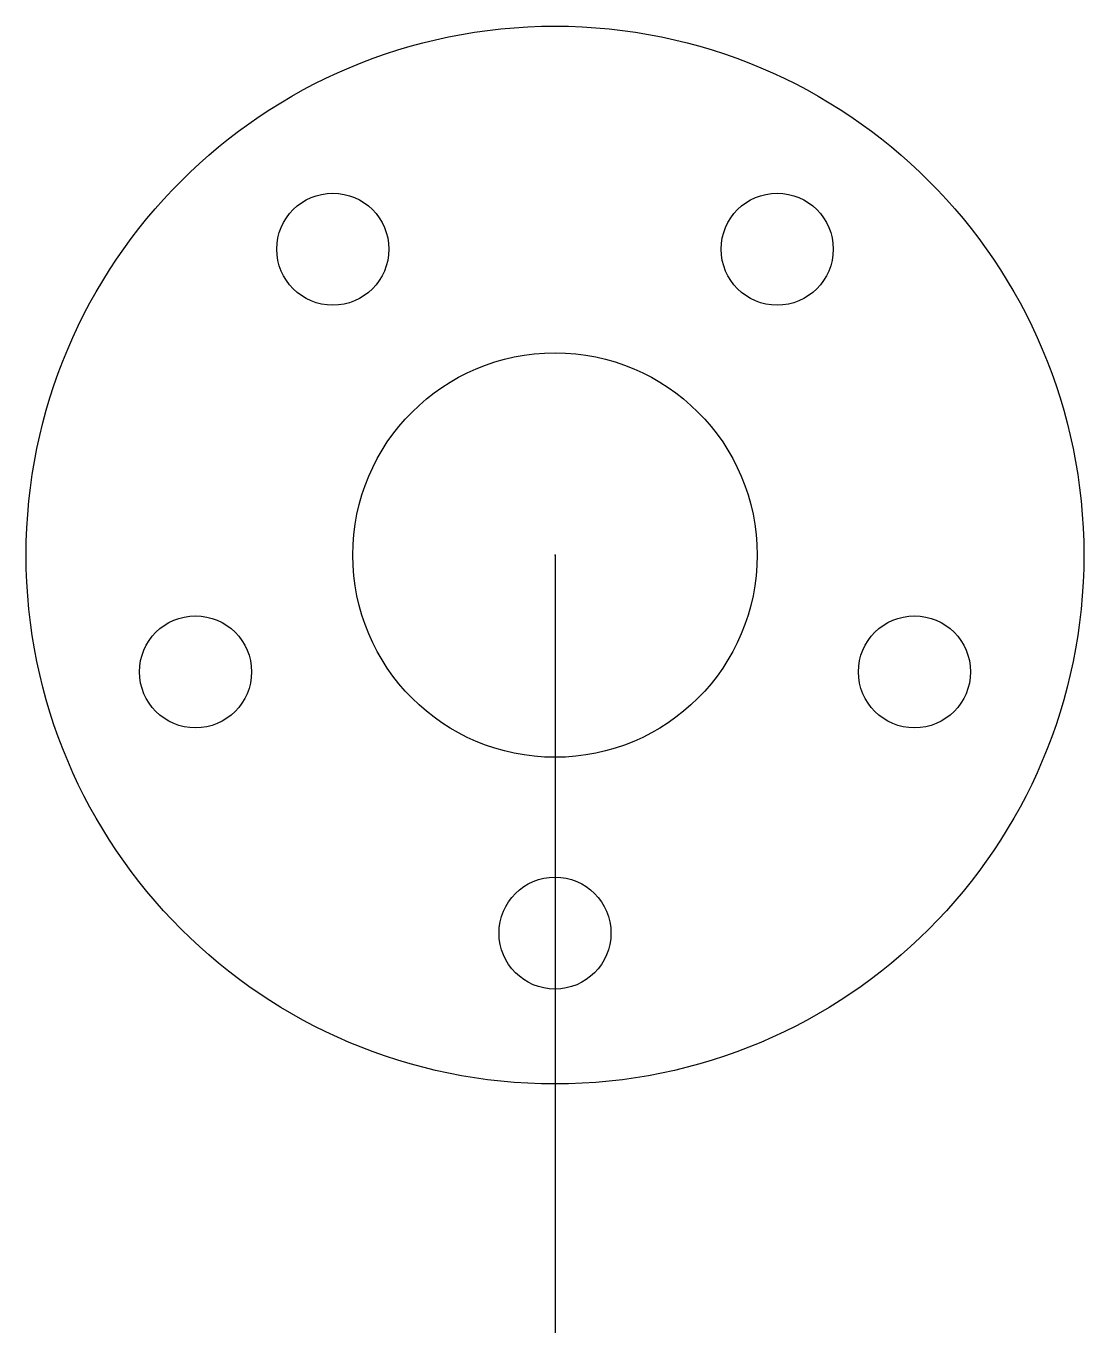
# Model space of a CAD drawing. Header units: millimetres. Extents: x -17 to 17, y -25 to 17.
import ezdxf

# ---------------------------------------------------------------- set-up
doc = ezdxf.new("R2010")
doc.units = ezdxf.units.MM
doc.layers.get('0').update_dxf_attribs({"linetype": 'CONTINUOUS'})

msp = doc.modelspace()

# ---------------------------------------------------------------- linework, layer by layer
msp.add_line((0, 0), (0, -25))
for centre, radius in [((0, 0), 17), ((-7.142, 9.83), 1.8), ((7.142, 9.83), 1.8), ((0, 0), 6.5), ((-11.555, -3.755), 1.8), ((11.555, -3.755), 1.8), ((0, -12.15), 1.8)]:
    msp.add_circle(centre, radius)
msp.add_point((0, 0))
msp.add_point((0, 0))

doc.saveas('drawing.dxf')
